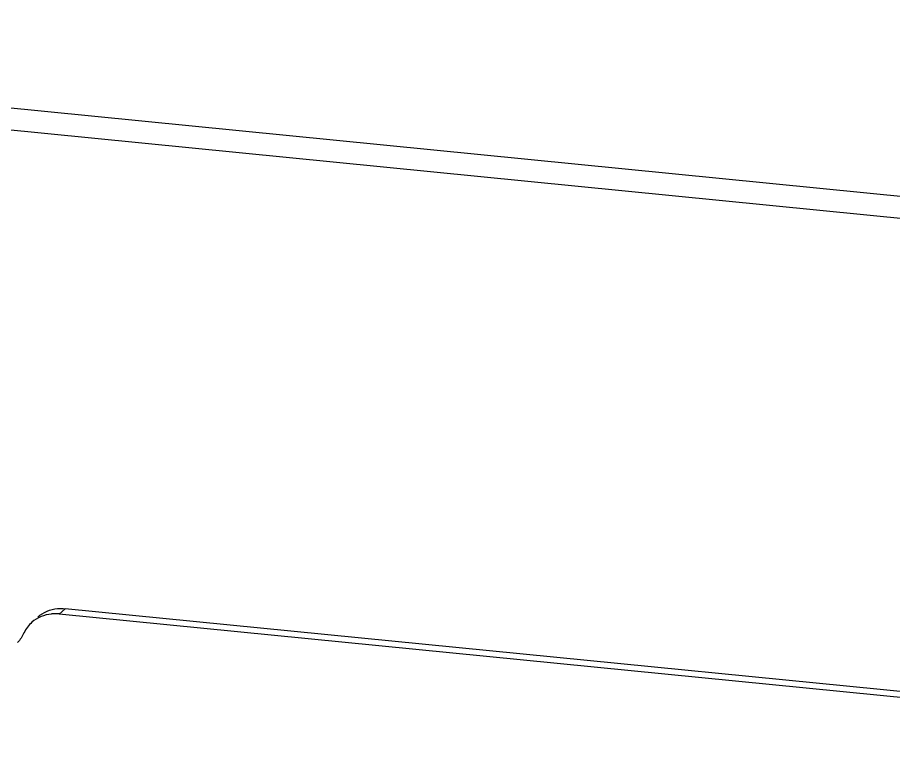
# Model space of a CAD drawing. Extents: x -425 to 6552, y -3049 to 3105.
# Drawn here: x -119.93 to -109.19, y -1598.37 to -1589.5 of the extents above; entities that cross this region are included whole.
import ezdxf

# ---------------------------------------------------------------- set-up
doc = ezdxf.new("R2010")
doc.units = 0
doc.layers.get('0').update_dxf_attribs({"linetype": 'CONTINUOUS'})

msp = doc.modelspace()

# ---------------------------------------------------------------- linework, layer by layer
at = {"color": 7, "linetype": 'CONTINUOUS'}
for p, q in [((-106.027, -1591.999), (-131.226, -1589.5)), ((-106.009, -1592.271), (-131.499, -1589.744)), ((-119.345, -1596.751), (-119.419, -1596.816)), ((-103.773, -1598.367), (-119.419, -1596.816)), ((-103.7, -1598.302), (-119.345, -1596.751))]:
    msp.add_line(p, q, dxfattribs=at)
msp.add_arc((-119.467, -1597.301), 0.488, 84.2984, 95.1779, dxfattribs=at)
for points in [[(-119.511, -1596.816), (-119.598, -1596.824), (-119.688, -1596.86), (-119.753, -1596.918)], [(-119.753, -1596.918), (-119.793, -1596.954), (-119.827, -1596.999), (-119.85, -1597.048)], [(-119.85, -1597.048), (-119.87, -1597.091), (-119.897, -1597.132), (-119.929, -1597.167)]]:
    msp.add_open_spline(points, degree=3, dxfattribs=at)
msp.add_open_spline([(-119.679, -1596.853), (-119.614, -1596.794), (-119.495, -1596.746), (-119.376, -1596.747), (-119.345, -1596.751)], degree=3, knots=[0, 0, 0, 0, 0.73801, 1, 1, 1, 1], dxfattribs=at)

doc.saveas('drawing.dxf')
